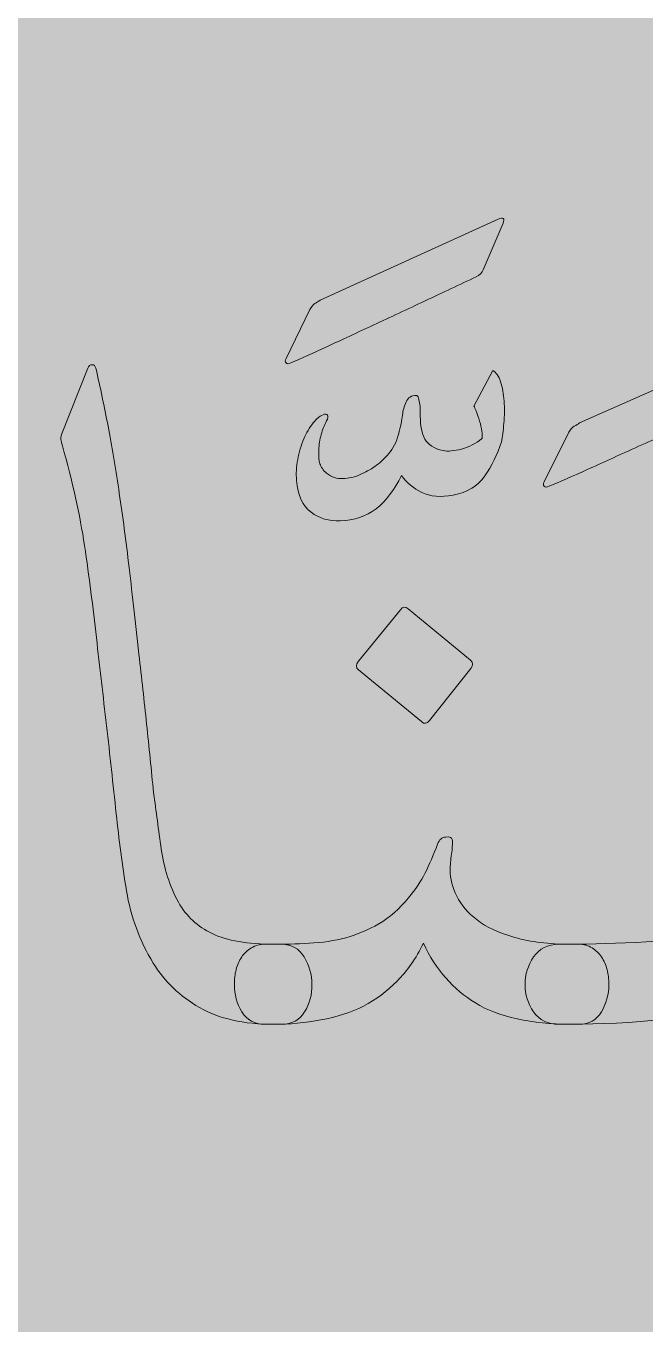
# Model space of a CAD drawing. Header units: inches. Extents: x -1481 to -429, y -1676 to -696.
# Drawn here: x -895.45 to -889.04, y -885.72 to -872.26 of the extents above; entities that cross this region are included whole.
import ezdxf

# ---------------------------------------------------------------- set-up
doc = ezdxf.new("R2010")
doc.units = ezdxf.units.IN
doc.header["$MEASUREMENT"] = 0
doc.layers.add('Layer 1', color=7, linetype='Continuous')

# ---------------------------------------------------------------- blocks, each defined once
blk = doc.blocks.new('block 233')
at = {"layer": 'Layer 1', "true_color": 0x009344}
h = blk.add_hatch(color=114, dxfattribs=at)
h.dxf.hatch_style = 2
h.paths.add_polyline_path([(-693.785, -985.727), (-933.785, -985.727), (-933.785, -695.727), (-693.785, -695.727)])
blk = doc.blocks.new('block 299')
at = {"layer": 'Layer 1', "color": 40, "lineweight": 30, "true_color": 0xf9a01b}
blk.add_open_spline([(-895.75, -776.717), (-895.75, -776.717), (-873.134, -776.717), (-873.134, -776.717), (-873.134, -776.717), (-873.134, -979.845), (-873.134, -979.845), (-873.134, -979.845), (-912.197, -979.845), (-912.197, -979.845), (-912.197, -979.845), (-912.197, -792.342), (-912.197, -792.342), (-912.197, -783.712), (-904.833, -776.717), (-895.75, -776.717)], degree=3, knots=[0, 0, 0, 0, 1, 1, 1, 2, 2, 2, 3, 3, 3, 4, 4, 4, 5, 5, 5, 5], dxfattribs=at)
blk = doc.blocks.new('block 298')
at = {"layer": 'Layer 1', "true_color": 0x49c6ea}
h = blk.add_hatch(color=133, dxfattribs=at)
h.dxf.hatch_style = 2
h.paths.add_polyline_path([(-918.978, -972.482), (-748.663, -972.482), (-748.663, -755.291), (-918.978, -755.291)])
h = blk.add_hatch(color=133, dxfattribs=at)
h.dxf.hatch_style = 2
h.paths.add_polyline_path([(-907.24, -967.404), (-761.143, -967.404), (-761.143, -765.838), (-907.24, -765.838)])
at = {"layer": 'Layer 1', "true_color": 0xfff4c8}
h = blk.add_hatch(color=254, dxfattribs=at)
h.dxf.hatch_style = 2
h.paths.add_polyline_path([(-911.867, -897.818), (-756.165, -897.818), (-756.165, -865.294), (-911.867, -865.294)])
at = {"layer": 'Layer 1'}
blk.add_blockref('block 299', (0, 0), dxfattribs=at)
blk = doc.blocks.new('block 359')
at = {"layer": 'Layer 1', "true_color": 0x231f20}
h = blk.add_hatch(color=250, dxfattribs=at)
h.dxf.hatch_style = 2
edge = h.paths.add_edge_path()
edge.add_spline(control_points=[(-888.033, -876.133), (-888.208, -876.214), (-888.391, -876.298), (-888.582, -876.385), (-888.772, -876.473), (-888.957, -876.557), (-889.135, -876.637), (-889.314, -876.718), (-889.48, -876.793), (-889.634, -876.863), (-889.788, -876.933), (-889.919, -876.991), (-890.027, -877.036), (-890.052, -877.047), (-890.069, -877.047), (-890.08, -877.036), (-890.09, -877.026), (-890.09, -877.01), (-890.08, -876.989), (-890.08, -876.989), (-889.823, -876.474), (-889.823, -876.474), (-889.805, -876.447), (-889.787, -876.427), (-889.768, -876.414), (-889.748, -876.402), (-889.73, -876.391), (-889.713, -876.38), (-889.713, -876.38), (-887.797, -875.53), (-887.797, -875.53), (-887.741, -875.505), (-887.723, -875.519), (-887.744, -875.572), (-887.744, -875.572), (-887.959, -876.06), (-887.959, -876.06), (-887.97, -876.091), (-887.994, -876.116), (-888.033, -876.133)], knot_values=[0, 0, 0, 0, 1, 1, 1, 2, 2, 2, 3, 3, 3, 4, 4, 4, 5, 5, 5, 6, 6, 6, 7, 7, 7, 8, 8, 8, 9, 9, 9, 10, 10, 10, 11, 11, 11, 12, 12, 12, 13, 13, 13, 13], degree=3, periodic=1)
at = {"layer": 'Layer 1', "lineweight": 0}
blk.add_open_spline([(-888.033, -876.133), (-888.208, -876.214), (-888.391, -876.298), (-888.582, -876.385), (-888.772, -876.473), (-888.957, -876.557), (-889.135, -876.637), (-889.314, -876.718), (-889.48, -876.793), (-889.634, -876.863), (-889.788, -876.933), (-889.919, -876.991), (-890.027, -877.036), (-890.052, -877.047), (-890.069, -877.047), (-890.08, -877.036), (-890.09, -877.026), (-890.09, -877.01), (-890.08, -876.989), (-890.08, -876.989), (-889.823, -876.474), (-889.823, -876.474), (-889.805, -876.447), (-889.787, -876.427), (-889.768, -876.414), (-889.748, -876.402), (-889.73, -876.391), (-889.713, -876.38), (-889.713, -876.38), (-887.797, -875.53), (-887.797, -875.53), (-887.741, -875.505), (-887.723, -875.519), (-887.744, -875.572), (-887.744, -875.572), (-887.959, -876.06), (-887.959, -876.06), (-887.97, -876.091), (-887.994, -876.116), (-888.033, -876.133)], degree=3, knots=[0, 0, 0, 0, 1, 1, 1, 2, 2, 2, 3, 3, 3, 4, 4, 4, 5, 5, 5, 6, 6, 6, 7, 7, 7, 8, 8, 8, 9, 9, 9, 10, 10, 10, 11, 11, 11, 12, 12, 12, 13, 13, 13, 13], dxfattribs=at)
blk = doc.blocks.new('block 297')
at = {"layer": 'Layer 1', "true_color": 0x231f20}
h = blk.add_hatch(color=250, dxfattribs=at)
h.dxf.hatch_style = 2
edge = h.paths.add_edge_path()
edge.add_spline(control_points=[(-890.713, -874.792), (-890.723, -874.823), (-890.747, -874.847), (-890.784, -874.864), (-890.952, -874.944), (-891.128, -875.027), (-891.312, -875.114), (-891.495, -875.2), (-891.673, -875.283), (-891.845, -875.363), (-892.017, -875.443), (-892.177, -875.517), (-892.325, -875.587), (-892.473, -875.656), (-892.599, -875.713), (-892.704, -875.758), (-892.727, -875.768), (-892.744, -875.768), (-892.754, -875.758), (-892.764, -875.748), (-892.764, -875.732), (-892.754, -875.711), (-892.754, -875.711), (-892.507, -875.202), (-892.507, -875.202), (-892.49, -875.174), (-892.472, -875.154), (-892.454, -875.142), (-892.435, -875.13), (-892.417, -875.119), (-892.401, -875.108), (-892.401, -875.108), (-890.557, -874.267), (-890.557, -874.267), (-890.503, -874.243), (-890.486, -874.256), (-890.506, -874.308), (-890.506, -874.308), (-890.713, -874.792), (-890.713, -874.792), (-890.713, -874.792), (-890.713, -874.792), (-890.713, -874.792)], knot_values=[0, 0, 0, 0, 1, 1, 1, 2, 2, 2, 3, 3, 3, 4, 4, 4, 5, 5, 5, 6, 6, 6, 7, 7, 7, 8, 8, 8, 9, 9, 9, 10, 10, 10, 11, 11, 11, 12, 12, 12, 13, 13, 13, 14, 14, 14, 14], degree=3, periodic=1)
edge = h.paths.add_edge_path()
edge.add_spline(control_points=[(-891.557, -876.923), (-891.634, -877.077), (-891.722, -877.192), (-891.82, -877.269), (-891.925, -877.35), (-892.049, -877.392), (-892.192, -877.395), (-892.308, -877.399), (-892.408, -877.369), (-892.494, -877.306), (-892.58, -877.243), (-892.63, -877.133), (-892.644, -876.975), (-892.651, -876.906), (-892.647, -876.833), (-892.633, -876.758), (-892.619, -876.682), (-892.598, -876.612), (-892.57, -876.545), (-892.542, -876.482), (-892.51, -876.427), (-892.473, -876.38), (-892.436, -876.333), (-892.397, -876.302), (-892.355, -876.288), (-892.313, -876.284), (-892.31, -876.316), (-892.345, -876.382), (-892.366, -876.421), (-892.382, -876.466), (-892.394, -876.519), (-892.407, -876.571), (-892.414, -876.623), (-892.415, -876.674), (-892.417, -876.724), (-892.413, -876.767), (-892.402, -876.802), (-892.392, -876.837), (-892.369, -876.871), (-892.334, -876.902), (-892.282, -876.941), (-892.226, -876.959), (-892.166, -876.957), (-892.107, -876.955), (-892.049, -876.942), (-891.993, -876.918), (-891.933, -876.893), (-891.88, -876.864), (-891.833, -876.831), (-891.786, -876.798), (-891.738, -876.753), (-891.689, -876.697), (-891.643, -876.645), (-891.61, -876.578), (-891.589, -876.498), (-891.568, -876.417), (-891.554, -876.351), (-891.547, -876.298), (-891.543, -876.253), (-891.531, -876.207), (-891.51, -876.162), (-891.489, -876.117), (-891.454, -876.094), (-891.405, -876.094), (-891.395, -876.094), (-891.387, -876.103), (-891.382, -876.123), (-891.376, -876.142), (-891.372, -876.164), (-891.368, -876.188), (-891.365, -876.213), (-891.363, -876.236), (-891.363, -876.259), (-891.363, -876.282), (-891.363, -876.298), (-891.363, -876.309), (-891.363, -876.41), (-891.347, -876.49), (-891.316, -876.548), (-891.284, -876.605), (-891.221, -876.645), (-891.127, -876.666), (-891.078, -876.676), (-891.014, -876.671), (-890.935, -876.65), (-890.857, -876.629), (-890.788, -876.594), (-890.728, -876.545), (-890.721, -876.538), (-890.719, -876.519), (-890.723, -876.487), (-890.726, -876.456), (-890.732, -876.423), (-890.741, -876.388), (-890.75, -876.353), (-890.762, -876.315), (-890.778, -876.275), (-890.794, -876.235), (-890.803, -876.211), (-890.807, -876.204), (-890.807, -876.204), (-890.613, -875.837), (-890.613, -875.837), (-890.578, -875.854), (-890.551, -875.893), (-890.531, -875.952), (-890.512, -876.012), (-890.5, -876.079), (-890.495, -876.154), (-890.489, -876.229), (-890.49, -876.305), (-890.497, -876.382), (-890.504, -876.459), (-890.513, -876.524), (-890.523, -876.577), (-890.565, -876.706), (-890.622, -876.823), (-890.694, -876.928), (-890.766, -877.033), (-890.875, -877.1), (-891.022, -877.128), (-891.151, -877.152), (-891.26, -877.143), (-891.347, -877.101), (-891.435, -877.059), (-891.505, -877), (-891.557, -876.923)], knot_values=[0, 0, 0, 0, 1, 1, 1, 2, 2, 2, 3, 3, 3, 4, 4, 4, 5, 5, 5, 6, 6, 6, 7, 7, 7, 8, 8, 8, 9, 9, 9, 10, 10, 10, 11, 11, 11, 12, 12, 12, 13, 13, 13, 14, 14, 14, 15, 15, 15, 16, 16, 16, 17, 17, 17, 18, 18, 18, 19, 19, 19, 20, 20, 20, 21, 21, 21, 22, 22, 22, 23, 23, 23, 24, 24, 24, 25, 25, 25, 26, 26, 26, 27, 27, 27, 28, 28, 28, 29, 29, 29, 30, 30, 30, 31, 31, 31, 32, 32, 32, 33, 33, 33, 34, 34, 34, 35, 35, 35, 36, 36, 36, 37, 37, 37, 38, 38, 38, 39, 39, 39, 40, 40, 40, 41, 41, 41, 42, 42, 42, 42], degree=3, periodic=1)
h = blk.add_hatch(color=250, dxfattribs=at)
h.dxf.hatch_style = 2
edge = h.paths.add_edge_path()
edge.add_spline(control_points=[(-899.677, -881.297), (-899.593, -881.36), (-899.488, -881.405), (-899.362, -881.431), (-899.236, -881.457), (-899.108, -881.469), (-898.977, -881.465), (-898.845, -881.462), (-898.718, -881.445), (-898.593, -881.415), (-898.469, -881.386), (-898.365, -881.344), (-898.281, -881.292), (-898.113, -881.194), (-897.982, -881.066), (-897.888, -880.909), (-897.793, -880.751), (-897.697, -880.557), (-897.599, -880.326), (-897.585, -880.291), (-897.564, -880.262), (-897.536, -880.24), (-897.508, -880.217), (-897.481, -880.204), (-897.455, -880.2), (-897.428, -880.197), (-897.407, -880.204), (-897.392, -880.221), (-897.376, -880.239), (-897.373, -880.27), (-897.384, -880.316), (-897.405, -880.407), (-897.427, -880.491), (-897.449, -880.568), (-897.472, -880.645), (-897.503, -880.737), (-897.541, -880.846), (-897.527, -880.912), (-897.474, -880.984), (-897.381, -881.061), (-897.288, -881.138), (-897.176, -881.204), (-897.045, -881.258), (-896.914, -881.312), (-896.773, -881.348), (-896.623, -881.365), (-896.472, -881.383), (-896.331, -881.365), (-896.197, -881.313), (-896.197, -881.18), (-896.206, -881.057), (-896.224, -880.943), (-896.241, -880.829), (-896.271, -880.702), (-896.313, -880.562), (-896.313, -880.562), (-896.003, -879.943), (-896.003, -879.943), (-895.979, -879.898), (-895.958, -879.894), (-895.94, -879.933), (-895.856, -880.209), (-895.813, -880.452), (-895.809, -880.662), (-895.806, -880.872), (-895.835, -881.094), (-895.898, -881.329), (-895.919, -881.413), (-895.946, -881.498), (-895.98, -881.583), (-896.013, -881.669), (-896.052, -881.749), (-896.098, -881.822), (-896.143, -881.896), (-896.197, -881.959), (-896.258, -882.011), (-896.319, -882.063), (-896.388, -882.1), (-896.465, -882.121), (-896.595, -882.153), (-896.724, -882.161), (-896.854, -882.147), (-896.983, -882.134), (-897.108, -882.099), (-897.229, -882.045), (-897.35, -881.991), (-897.463, -881.917), (-897.57, -881.825), (-897.677, -881.732), (-897.77, -881.624), (-897.851, -881.502), (-898.064, -881.778), (-898.299, -881.977), (-898.554, -882.098), (-898.81, -882.218), (-899.1, -882.268), (-899.425, -882.247), (-899.401, -882.419), (-899.388, -882.591), (-899.386, -882.764), (-899.384, -882.937), (-899.396, -883.109), (-899.423, -883.279), (-899.449, -883.448), (-899.491, -883.613), (-899.549, -883.772), (-899.606, -883.931), (-899.684, -884.079), (-899.782, -884.215), (-899.929, -884.415), (-900.102, -884.589), (-900.302, -884.738), (-900.501, -884.886), (-900.715, -885.01), (-900.942, -885.108), (-901.173, -885.206), (-901.411, -885.278), (-901.656, -885.325), (-901.901, -885.373), (-902.144, -885.396), (-902.385, -885.396), (-902.665, -885.396), (-902.928, -885.352), (-903.173, -885.265), (-903.418, -885.178), (-903.63, -885.052), (-903.81, -884.887), (-903.991, -884.723), (-904.133, -884.522), (-904.238, -884.286), (-904.343, -884.05), (-904.396, -883.781), (-904.396, -883.481), (-904.396, -883.152), (-904.341, -882.834), (-904.23, -882.528), (-904.12, -882.222), (-903.976, -881.932), (-903.797, -881.659), (-903.776, -881.628), (-903.758, -881.613), (-903.742, -881.615), (-903.726, -881.617), (-903.713, -881.626), (-903.703, -881.644), (-903.692, -881.661), (-903.685, -881.681), (-903.682, -881.704), (-903.678, -881.727), (-903.678, -881.742), (-903.682, -881.749), (-903.748, -881.927), (-903.809, -882.099), (-903.863, -882.263), (-903.917, -882.427), (-903.957, -882.587), (-903.984, -882.741), (-904.01, -882.894), (-904.019, -883.046), (-904.01, -883.195), (-904.001, -883.343), (-903.965, -883.493), (-903.902, -883.643), (-903.79, -883.916), (-903.609, -884.138), (-903.359, -884.31), (-903.109, -884.481), (-902.767, -884.567), (-902.333, -884.567), (-902.088, -884.567), (-901.84, -884.544), (-901.588, -884.499), (-901.336, -884.453), (-901.093, -884.382), (-900.858, -884.284), (-900.624, -884.186), (-900.408, -884.06), (-900.21, -883.906), (-900.012, -883.752), (-899.847, -883.566), (-899.714, -883.349), (-899.714, -883.16), (-899.732, -882.981), (-899.769, -882.811), (-899.806, -882.642), (-899.856, -882.478), (-899.919, -882.321), (-899.982, -882.16), (-900.055, -882.002), (-900.139, -881.848), (-900.223, -881.694), (-900.312, -881.537), (-900.407, -881.376), (-900.368, -881.25), (-900.339, -881.128), (-900.318, -881.011), (-900.297, -880.894), (-900.265, -880.774), (-900.223, -880.652), (-900.213, -880.624), (-900.199, -880.611), (-900.181, -880.612), (-900.164, -880.614), (-900.144, -880.627), (-900.123, -880.652), (-900.039, -880.771), (-899.962, -880.883), (-899.892, -880.988), (-899.822, -881.093), (-899.751, -881.196), (-899.677, -881.297)], knot_values=[0, 0, 0, 0, 1, 1, 1, 2, 2, 2, 3, 3, 3, 4, 4, 4, 5, 5, 5, 6, 6, 6, 7, 7, 7, 8, 8, 8, 9, 9, 9, 10, 10, 10, 11, 11, 11, 12, 12, 12, 13, 13, 13, 14, 14, 14, 15, 15, 15, 16, 16, 16, 17, 17, 17, 18, 18, 18, 19, 19, 19, 20, 20, 20, 21, 21, 21, 22, 22, 22, 23, 23, 23, 24, 24, 24, 25, 25, 25, 26, 26, 26, 27, 27, 27, 28, 28, 28, 29, 29, 29, 30, 30, 30, 31, 31, 31, 32, 32, 32, 33, 33, 33, 34, 34, 34, 35, 35, 35, 36, 36, 36, 37, 37, 37, 38, 38, 38, 39, 39, 39, 40, 40, 40, 41, 41, 41, 42, 42, 42, 43, 43, 43, 44, 44, 44, 45, 45, 45, 46, 46, 46, 47, 47, 47, 48, 48, 48, 49, 49, 49, 50, 50, 50, 51, 51, 51, 52, 52, 52, 53, 53, 53, 54, 54, 54, 55, 55, 55, 56, 56, 56, 57, 57, 57, 58, 58, 58, 59, 59, 59, 60, 60, 60, 61, 61, 61, 62, 62, 62, 63, 63, 63, 64, 64, 64, 65, 65, 65, 66, 66, 66, 67, 67, 67, 68, 68, 68, 69, 69, 69, 70, 70, 70, 70], degree=3, periodic=1)
edge = h.paths.add_edge_path()
edge.add_spline(control_points=[(-892.802, -881.785), (-892.697, -881.785), (-892.619, -881.829), (-892.566, -881.917), (-892.514, -882.004), (-892.486, -882.099), (-892.485, -882.203), (-892.483, -882.306), (-892.508, -882.4), (-892.561, -882.486), (-892.613, -882.572), (-892.694, -882.615), (-892.802, -882.615), (-892.813, -882.615), (-892.824, -882.615), (-892.836, -882.615), (-892.849, -882.615), (-892.862, -882.615), (-892.876, -882.615), (-893.191, -882.615), (-893.449, -882.557), (-893.65, -882.441), (-893.851, -882.326), (-894.011, -882.172), (-894.13, -881.98), (-894.27, -881.749), (-894.362, -881.499), (-894.406, -881.232), (-894.449, -880.964), (-894.485, -880.697), (-894.513, -880.431), (-894.545, -880.127), (-894.578, -879.822), (-894.613, -879.518), (-894.648, -879.214), (-894.683, -878.909), (-894.718, -878.605), (-894.753, -878.29), (-894.794, -877.972), (-894.841, -877.652), (-894.888, -877.332), (-894.965, -876.986), (-895.07, -876.616), (-895.077, -876.588), (-895.082, -876.567), (-895.085, -876.553), (-895.089, -876.539), (-895.087, -876.521), (-895.08, -876.5), (-895.08, -876.5), (-894.807, -875.813), (-894.807, -875.813), (-894.797, -875.788), (-894.782, -875.776), (-894.763, -875.776), (-894.743, -875.776), (-894.73, -875.788), (-894.723, -875.813), (-894.678, -876.012), (-894.636, -876.212), (-894.597, -876.413), (-894.559, -876.615), (-894.522, -876.833), (-894.487, -877.067), (-894.452, -877.298), (-894.418, -877.552), (-894.385, -877.831), (-894.351, -878.109), (-894.316, -878.425), (-894.277, -878.778), (-894.249, -879.023), (-894.223, -879.264), (-894.198, -879.502), (-894.174, -879.74), (-894.149, -879.978), (-894.125, -880.216), (-894.1, -880.405), (-894.074, -880.599), (-894.046, -880.799), (-894.018, -880.998), (-893.959, -881.182), (-893.868, -881.35), (-893.787, -881.493), (-893.671, -881.602), (-893.519, -881.675), (-893.366, -881.749), (-893.152, -881.785), (-892.876, -881.785), (-892.862, -881.785), (-892.849, -881.785), (-892.836, -881.785), (-892.824, -881.785), (-892.813, -881.785), (-892.802, -881.785)], knot_values=[0, 0, 0, 0, 1, 1, 1, 2, 2, 2, 3, 3, 3, 4, 4, 4, 5, 5, 5, 6, 6, 6, 7, 7, 7, 8, 8, 8, 9, 9, 9, 10, 10, 10, 11, 11, 11, 12, 12, 12, 13, 13, 13, 14, 14, 14, 15, 15, 15, 16, 16, 16, 17, 17, 17, 18, 18, 18, 19, 19, 19, 20, 20, 20, 21, 21, 21, 22, 22, 22, 23, 23, 23, 24, 24, 24, 25, 25, 25, 26, 26, 26, 27, 27, 27, 28, 28, 28, 29, 29, 29, 30, 30, 30, 31, 31, 31, 31], degree=3, periodic=1)
h = blk.add_hatch(color=250, dxfattribs=at)
h.dxf.hatch_style = 2
edge = h.paths.add_edge_path()
edge.add_spline(control_points=[(-884.295, -880.531), (-883.991, -880.573), (-883.707, -880.598), (-883.445, -880.607), (-883.182, -880.616), (-882.945, -880.625), (-882.731, -880.636), (-882.689, -880.636), (-882.68, -880.666), (-882.705, -880.725), (-882.705, -880.725), (-883.077, -881.355), (-883.077, -881.355), (-883.109, -881.404), (-883.167, -881.42), (-883.251, -881.402), (-883.832, -881.308), (-884.349, -881.319), (-884.804, -881.436), (-885.259, -881.554), (-885.73, -881.703), (-886.216, -881.885), (-886.783, -882.095), (-887.358, -882.269), (-887.94, -882.407), (-888.523, -882.546), (-889.152, -882.615), (-889.827, -882.615), (-889.827, -882.615), (-889.927, -882.615), (-889.927, -882.615), (-890.042, -882.615), (-890.13, -882.572), (-890.189, -882.486), (-890.249, -882.4), (-890.278, -882.306), (-890.278, -882.203), (-890.278, -882.099), (-890.249, -882.004), (-890.189, -881.917), (-890.13, -881.829), (-890.042, -881.785), (-889.927, -881.785), (-889.927, -881.785), (-889.827, -881.785), (-889.827, -881.785), (-889.337, -881.785), (-888.756, -881.751), (-888.082, -881.683), (-887.408, -881.615), (-886.633, -881.402), (-885.754, -881.045), (-886.311, -880.87), (-886.834, -880.751), (-887.324, -880.686), (-887.813, -880.621), (-888.342, -880.622), (-888.909, -880.688), (-888.944, -880.692), (-888.954, -880.676), (-888.94, -880.641), (-888.888, -880.533), (-888.827, -880.42), (-888.759, -880.303), (-888.691, -880.185), (-888.616, -880.08), (-888.536, -879.985), (-888.508, -879.95), (-888.483, -879.931), (-888.462, -879.927), (-888.375, -879.899), (-888.226, -879.874), (-888.016, -879.851), (-887.806, -879.829), (-887.693, -879.817), (-887.675, -879.817), (-887.049, -879.817), (-886.47, -879.918), (-885.938, -880.119), (-885.406, -880.32), (-884.859, -880.457), (-884.295, -880.531)], knot_values=[0, 0, 0, 0, 1, 1, 1, 2, 2, 2, 3, 3, 3, 4, 4, 4, 5, 5, 5, 6, 6, 6, 7, 7, 7, 8, 8, 8, 9, 9, 9, 10, 10, 10, 11, 11, 11, 12, 12, 12, 13, 13, 13, 14, 14, 14, 15, 15, 15, 16, 16, 16, 17, 17, 17, 18, 18, 18, 19, 19, 19, 20, 20, 20, 21, 21, 21, 22, 22, 22, 23, 23, 23, 24, 24, 24, 25, 25, 25, 26, 26, 26, 27, 27, 27, 27], degree=3, periodic=1)
edge = h.paths.add_edge_path()
edge.add_spline(control_points=[(-888.415, -877.634), (-888.387, -877.602), (-888.361, -877.599), (-888.336, -877.623), (-888.336, -877.623), (-887.691, -878.159), (-887.691, -878.159), (-887.663, -878.19), (-887.661, -878.218), (-887.686, -878.243), (-887.686, -878.243), (-888.116, -878.783), (-888.116, -878.783), (-888.141, -878.818), (-888.169, -878.822), (-888.2, -878.794), (-888.2, -878.794), (-888.851, -878.258), (-888.851, -878.258), (-888.875, -878.234), (-888.875, -878.204), (-888.851, -878.169), (-888.851, -878.169), (-888.415, -877.634), (-888.415, -877.634), (-888.415, -877.634), (-888.415, -877.634), (-888.415, -877.634)], knot_values=[0, 0, 0, 0, 1, 1, 1, 2, 2, 2, 3, 3, 3, 4, 4, 4, 5, 5, 5, 6, 6, 6, 7, 7, 7, 8, 8, 8, 9, 9, 9, 9], degree=3, periodic=1)
h = blk.add_hatch(color=250, dxfattribs=at)
h.dxf.hatch_style = 2
edge = h.paths.add_edge_path()
edge.add_spline(control_points=[(-892.88, -882.615), (-892.88, -882.615), (-892.974, -882.615), (-892.974, -882.615), (-893.079, -882.615), (-893.158, -882.572), (-893.21, -882.486), (-893.263, -882.4), (-893.289, -882.305), (-893.289, -882.2), (-893.289, -882.147), (-893.283, -882.097), (-893.271, -882.048), (-893.258, -881.999), (-893.239, -881.955), (-893.213, -881.917), (-893.187, -881.878), (-893.153, -881.847), (-893.113, -881.822), (-893.073, -881.798), (-893.027, -881.785), (-892.974, -881.785), (-892.974, -881.785), (-892.88, -881.785), (-892.88, -881.785), (-892.771, -881.785), (-892.65, -881.782), (-892.515, -881.775), (-892.38, -881.768), (-892.253, -881.749), (-892.134, -881.717), (-892.019, -881.686), (-891.905, -881.638), (-891.793, -881.573), (-891.681, -881.508), (-891.578, -881.418), (-891.484, -881.302), (-891.414, -881.218), (-891.357, -881.133), (-891.313, -881.045), (-891.269, -880.958), (-891.226, -880.858), (-891.184, -880.746), (-891.167, -880.701), (-891.138, -880.676), (-891.098, -880.673), (-891.058, -880.669), (-891.036, -880.678), (-891.032, -880.699), (-891.029, -880.741), (-891.031, -880.792), (-891.04, -880.851), (-891.049, -880.911), (-891.053, -880.965), (-891.053, -881.014), (-891.053, -881.105), (-891.031, -881.196), (-890.985, -881.287), (-890.94, -881.378), (-890.87, -881.46), (-890.775, -881.533), (-890.681, -881.607), (-890.55, -881.667), (-890.384, -881.714), (-890.218, -881.762), (-890.03, -881.785), (-889.82, -881.785), (-889.82, -881.785), (-889.72, -881.785), (-889.72, -881.785), (-889.668, -881.785), (-889.622, -881.798), (-889.584, -881.822), (-889.545, -881.847), (-889.513, -881.878), (-889.487, -881.917), (-889.46, -881.955), (-889.441, -881.999), (-889.429, -882.048), (-889.417, -882.097), (-889.41, -882.147), (-889.41, -882.2), (-889.41, -882.305), (-889.436, -882.4), (-889.487, -882.486), (-889.537, -882.572), (-889.615, -882.615), (-889.72, -882.615), (-889.72, -882.615), (-889.82, -882.615), (-889.82, -882.615), (-890.009, -882.615), (-890.188, -882.596), (-890.358, -882.559), (-890.528, -882.523), (-890.672, -882.468), (-890.791, -882.394), (-891.022, -882.254), (-891.202, -882.048), (-891.331, -881.775), (-891.408, -881.932), (-891.499, -882.063), (-891.604, -882.168), (-891.709, -882.273), (-891.825, -882.359), (-891.951, -882.426), (-892.08, -882.492), (-892.227, -882.54), (-892.392, -882.57), (-892.556, -882.6), (-892.719, -882.615), (-892.88, -882.615)], knot_values=[0, 0, 0, 0, 1, 1, 1, 2, 2, 2, 3, 3, 3, 4, 4, 4, 5, 5, 5, 6, 6, 6, 7, 7, 7, 8, 8, 8, 9, 9, 9, 10, 10, 10, 11, 11, 11, 12, 12, 12, 13, 13, 13, 14, 14, 14, 15, 15, 15, 16, 16, 16, 17, 17, 17, 18, 18, 18, 19, 19, 19, 20, 20, 20, 21, 21, 21, 22, 22, 22, 23, 23, 23, 24, 24, 24, 25, 25, 25, 26, 26, 26, 27, 27, 27, 28, 28, 28, 29, 29, 29, 30, 30, 30, 31, 31, 31, 32, 32, 32, 33, 33, 33, 34, 34, 34, 35, 35, 35, 36, 36, 36, 37, 37, 37, 37], degree=3, periodic=1)
edge = h.paths.add_edge_path()
edge.add_spline(control_points=[(-891.568, -878.316), (-891.543, -878.285), (-891.517, -878.281), (-891.489, -878.306), (-891.489, -878.306), (-890.843, -878.841), (-890.843, -878.841), (-890.815, -878.865), (-890.814, -878.893), (-890.838, -878.925), (-890.838, -878.925), (-891.268, -879.465), (-891.268, -879.465), (-891.293, -879.5), (-891.321, -879.504), (-891.352, -879.476), (-891.352, -879.476), (-892.003, -878.941), (-892.003, -878.941), (-892.031, -878.916), (-892.031, -878.886), (-892.003, -878.851), (-892.003, -878.851), (-891.568, -878.316), (-891.568, -878.316), (-891.568, -878.316), (-891.568, -878.316), (-891.568, -878.316)], knot_values=[0, 0, 0, 0, 1, 1, 1, 2, 2, 2, 3, 3, 3, 4, 4, 4, 5, 5, 5, 6, 6, 6, 7, 7, 7, 8, 8, 8, 9, 9, 9, 9], degree=3, periodic=1)
at = {"layer": 'Layer 1', "lineweight": 0}
for points, knots in [([(-890.713, -874.792), (-890.723, -874.823), (-890.747, -874.847), (-890.784, -874.864), (-890.952, -874.944), (-891.128, -875.027), (-891.312, -875.114), (-891.495, -875.2), (-891.673, -875.283), (-891.845, -875.363), (-892.017, -875.443), (-892.177, -875.517), (-892.325, -875.587), (-892.473, -875.656), (-892.599, -875.713), (-892.704, -875.758), (-892.727, -875.768), (-892.744, -875.768), (-892.754, -875.758), (-892.764, -875.748), (-892.764, -875.732), (-892.754, -875.711), (-892.754, -875.711), (-892.507, -875.202), (-892.507, -875.202), (-892.49, -875.174), (-892.472, -875.154), (-892.454, -875.142), (-892.435, -875.13), (-892.417, -875.119), (-892.401, -875.108), (-892.401, -875.108), (-890.557, -874.267), (-890.557, -874.267), (-890.503, -874.243), (-890.486, -874.256), (-890.506, -874.308), (-890.506, -874.308), (-890.713, -874.792), (-890.713, -874.792), (-890.713, -874.792), (-890.713, -874.792), (-890.713, -874.792)], [0, 0, 0, 0, 1, 1, 1, 2, 2, 2, 3, 3, 3, 4, 4, 4, 5, 5, 5, 6, 6, 6, 7, 7, 7, 8, 8, 8, 9, 9, 9, 10, 10, 10, 11, 11, 11, 12, 12, 12, 13, 13, 13, 14, 14, 14, 14]), ([(-892.802, -881.785), (-892.697, -881.785), (-892.619, -881.829), (-892.566, -881.917), (-892.514, -882.004), (-892.486, -882.099), (-892.485, -882.203), (-892.483, -882.306), (-892.508, -882.4), (-892.561, -882.486), (-892.613, -882.572), (-892.694, -882.615), (-892.802, -882.615), (-892.813, -882.615), (-892.824, -882.615), (-892.836, -882.615), (-892.849, -882.615), (-892.862, -882.615), (-892.876, -882.615), (-893.191, -882.615), (-893.449, -882.557), (-893.65, -882.441), (-893.851, -882.326), (-894.011, -882.172), (-894.13, -881.98), (-894.27, -881.749), (-894.362, -881.499), (-894.406, -881.232), (-894.449, -880.964), (-894.485, -880.697), (-894.513, -880.431), (-894.545, -880.127), (-894.578, -879.822), (-894.613, -879.518), (-894.648, -879.214), (-894.683, -878.909), (-894.718, -878.605), (-894.753, -878.29), (-894.794, -877.972), (-894.841, -877.652), (-894.888, -877.332), (-894.965, -876.986), (-895.07, -876.616), (-895.077, -876.588), (-895.082, -876.567), (-895.085, -876.553), (-895.089, -876.539), (-895.087, -876.521), (-895.08, -876.5), (-895.08, -876.5), (-894.807, -875.813), (-894.807, -875.813), (-894.797, -875.788), (-894.782, -875.776), (-894.763, -875.776), (-894.743, -875.776), (-894.73, -875.788), (-894.723, -875.813), (-894.678, -876.012), (-894.636, -876.212), (-894.597, -876.413), (-894.559, -876.615), (-894.522, -876.833), (-894.487, -877.067), (-894.452, -877.298), (-894.418, -877.552), (-894.385, -877.831), (-894.351, -878.109), (-894.316, -878.425), (-894.277, -878.778), (-894.249, -879.023), (-894.223, -879.264), (-894.198, -879.502), (-894.174, -879.74), (-894.149, -879.978), (-894.125, -880.216), (-894.1, -880.405), (-894.074, -880.599), (-894.046, -880.799), (-894.018, -880.998), (-893.959, -881.182), (-893.868, -881.35), (-893.787, -881.493), (-893.671, -881.602), (-893.519, -881.675), (-893.366, -881.749), (-893.152, -881.785), (-892.876, -881.785), (-892.862, -881.785), (-892.849, -881.785), (-892.836, -881.785), (-892.824, -881.785), (-892.813, -881.785), (-892.802, -881.785)], [0, 0, 0, 0, 1, 1, 1, 2, 2, 2, 3, 3, 3, 4, 4, 4, 5, 5, 5, 6, 6, 6, 7, 7, 7, 8, 8, 8, 9, 9, 9, 10, 10, 10, 11, 11, 11, 12, 12, 12, 13, 13, 13, 14, 14, 14, 15, 15, 15, 16, 16, 16, 17, 17, 17, 18, 18, 18, 19, 19, 19, 20, 20, 20, 21, 21, 21, 22, 22, 22, 23, 23, 23, 24, 24, 24, 25, 25, 25, 26, 26, 26, 27, 27, 27, 28, 28, 28, 29, 29, 29, 30, 30, 30, 31, 31, 31, 31]), ([(-891.557, -876.923), (-891.634, -877.077), (-891.722, -877.192), (-891.82, -877.269), (-891.925, -877.35), (-892.049, -877.392), (-892.192, -877.395), (-892.308, -877.399), (-892.408, -877.369), (-892.494, -877.306), (-892.58, -877.243), (-892.63, -877.133), (-892.644, -876.975), (-892.651, -876.906), (-892.647, -876.833), (-892.633, -876.758), (-892.619, -876.682), (-892.598, -876.612), (-892.57, -876.545), (-892.542, -876.482), (-892.51, -876.427), (-892.473, -876.38), (-892.436, -876.333), (-892.397, -876.302), (-892.355, -876.288), (-892.313, -876.284), (-892.31, -876.316), (-892.345, -876.382), (-892.366, -876.421), (-892.382, -876.466), (-892.394, -876.519), (-892.407, -876.571), (-892.414, -876.623), (-892.415, -876.674), (-892.417, -876.724), (-892.413, -876.767), (-892.402, -876.802), (-892.392, -876.837), (-892.369, -876.871), (-892.334, -876.902), (-892.282, -876.941), (-892.226, -876.959), (-892.166, -876.957), (-892.107, -876.955), (-892.049, -876.942), (-891.993, -876.918), (-891.933, -876.893), (-891.88, -876.864), (-891.833, -876.831), (-891.786, -876.798), (-891.738, -876.753), (-891.689, -876.697), (-891.643, -876.645), (-891.61, -876.578), (-891.589, -876.498), (-891.568, -876.417), (-891.554, -876.351), (-891.547, -876.298), (-891.543, -876.253), (-891.531, -876.207), (-891.51, -876.162), (-891.489, -876.117), (-891.454, -876.094), (-891.405, -876.094), (-891.395, -876.094), (-891.387, -876.103), (-891.382, -876.123), (-891.376, -876.142), (-891.372, -876.164), (-891.368, -876.188), (-891.365, -876.213), (-891.363, -876.236), (-891.363, -876.259), (-891.363, -876.282), (-891.363, -876.298), (-891.363, -876.309), (-891.363, -876.41), (-891.347, -876.49), (-891.316, -876.548), (-891.284, -876.605), (-891.221, -876.645), (-891.127, -876.666), (-891.078, -876.676), (-891.014, -876.671), (-890.935, -876.65), (-890.857, -876.629), (-890.788, -876.594), (-890.728, -876.545), (-890.721, -876.538), (-890.719, -876.519), (-890.723, -876.487), (-890.726, -876.456), (-890.732, -876.423), (-890.741, -876.388), (-890.75, -876.353), (-890.762, -876.315), (-890.778, -876.275), (-890.794, -876.235), (-890.803, -876.211), (-890.807, -876.204), (-890.807, -876.204), (-890.613, -875.837), (-890.613, -875.837), (-890.578, -875.854), (-890.551, -875.893), (-890.531, -875.952), (-890.512, -876.012), (-890.5, -876.079), (-890.495, -876.154), (-890.489, -876.229), (-890.49, -876.305), (-890.497, -876.382), (-890.504, -876.459), (-890.513, -876.524), (-890.523, -876.577), (-890.565, -876.706), (-890.622, -876.823), (-890.694, -876.928), (-890.766, -877.033), (-890.875, -877.1), (-891.022, -877.128), (-891.151, -877.152), (-891.26, -877.143), (-891.347, -877.101), (-891.435, -877.059), (-891.505, -877), (-891.557, -876.923)], [0, 0, 0, 0, 1, 1, 1, 2, 2, 2, 3, 3, 3, 4, 4, 4, 5, 5, 5, 6, 6, 6, 7, 7, 7, 8, 8, 8, 9, 9, 9, 10, 10, 10, 11, 11, 11, 12, 12, 12, 13, 13, 13, 14, 14, 14, 15, 15, 15, 16, 16, 16, 17, 17, 17, 18, 18, 18, 19, 19, 19, 20, 20, 20, 21, 21, 21, 22, 22, 22, 23, 23, 23, 24, 24, 24, 25, 25, 25, 26, 26, 26, 27, 27, 27, 28, 28, 28, 29, 29, 29, 30, 30, 30, 31, 31, 31, 32, 32, 32, 33, 33, 33, 34, 34, 34, 35, 35, 35, 36, 36, 36, 37, 37, 37, 38, 38, 38, 39, 39, 39, 40, 40, 40, 41, 41, 41, 42, 42, 42, 42]), ([(-891.568, -878.316), (-891.543, -878.285), (-891.517, -878.281), (-891.489, -878.306), (-891.489, -878.306), (-890.843, -878.841), (-890.843, -878.841), (-890.815, -878.865), (-890.814, -878.893), (-890.838, -878.925), (-890.838, -878.925), (-891.268, -879.465), (-891.268, -879.465), (-891.293, -879.5), (-891.321, -879.504), (-891.352, -879.476), (-891.352, -879.476), (-892.003, -878.941), (-892.003, -878.941), (-892.031, -878.916), (-892.031, -878.886), (-892.003, -878.851), (-892.003, -878.851), (-891.568, -878.316), (-891.568, -878.316), (-891.568, -878.316), (-891.568, -878.316), (-891.568, -878.316)], [0, 0, 0, 0, 1, 1, 1, 2, 2, 2, 3, 3, 3, 4, 4, 4, 5, 5, 5, 6, 6, 6, 7, 7, 7, 8, 8, 8, 9, 9, 9, 9]), ([(-884.295, -880.531), (-883.991, -880.573), (-883.707, -880.598), (-883.445, -880.607), (-883.182, -880.616), (-882.945, -880.625), (-882.731, -880.636), (-882.689, -880.636), (-882.68, -880.666), (-882.705, -880.725), (-882.705, -880.725), (-883.077, -881.355), (-883.077, -881.355), (-883.109, -881.404), (-883.167, -881.42), (-883.251, -881.402), (-883.832, -881.308), (-884.349, -881.319), (-884.804, -881.436), (-885.259, -881.554), (-885.73, -881.703), (-886.216, -881.885), (-886.783, -882.095), (-887.358, -882.269), (-887.94, -882.407), (-888.523, -882.546), (-889.152, -882.615), (-889.827, -882.615), (-889.827, -882.615), (-889.927, -882.615), (-889.927, -882.615), (-890.042, -882.615), (-890.13, -882.572), (-890.189, -882.486), (-890.249, -882.4), (-890.278, -882.306), (-890.278, -882.203), (-890.278, -882.099), (-890.249, -882.004), (-890.189, -881.917), (-890.13, -881.829), (-890.042, -881.785), (-889.927, -881.785), (-889.927, -881.785), (-889.827, -881.785), (-889.827, -881.785), (-889.337, -881.785), (-888.756, -881.751), (-888.082, -881.683), (-887.408, -881.615), (-886.633, -881.402), (-885.754, -881.045), (-886.311, -880.87), (-886.834, -880.751), (-887.324, -880.686), (-887.813, -880.621), (-888.342, -880.622), (-888.909, -880.688), (-888.944, -880.692), (-888.954, -880.676), (-888.94, -880.641), (-888.888, -880.533), (-888.827, -880.42), (-888.759, -880.303), (-888.691, -880.185), (-888.616, -880.08), (-888.536, -879.985), (-888.508, -879.95), (-888.483, -879.931), (-888.462, -879.927), (-888.375, -879.899), (-888.226, -879.874), (-888.016, -879.851), (-887.806, -879.829), (-887.693, -879.817), (-887.675, -879.817), (-887.049, -879.817), (-886.47, -879.918), (-885.938, -880.119), (-885.406, -880.32), (-884.859, -880.457), (-884.295, -880.531)], [0, 0, 0, 0, 1, 1, 1, 2, 2, 2, 3, 3, 3, 4, 4, 4, 5, 5, 5, 6, 6, 6, 7, 7, 7, 8, 8, 8, 9, 9, 9, 10, 10, 10, 11, 11, 11, 12, 12, 12, 13, 13, 13, 14, 14, 14, 15, 15, 15, 16, 16, 16, 17, 17, 17, 18, 18, 18, 19, 19, 19, 20, 20, 20, 21, 21, 21, 22, 22, 22, 23, 23, 23, 24, 24, 24, 25, 25, 25, 26, 26, 26, 27, 27, 27, 27]), ([(-892.88, -882.615), (-892.88, -882.615), (-892.974, -882.615), (-892.974, -882.615), (-893.079, -882.615), (-893.158, -882.572), (-893.21, -882.486), (-893.263, -882.4), (-893.289, -882.305), (-893.289, -882.2), (-893.289, -882.147), (-893.283, -882.097), (-893.271, -882.048), (-893.258, -881.999), (-893.239, -881.955), (-893.213, -881.917), (-893.187, -881.878), (-893.153, -881.847), (-893.113, -881.822), (-893.073, -881.798), (-893.027, -881.785), (-892.974, -881.785), (-892.974, -881.785), (-892.88, -881.785), (-892.88, -881.785), (-892.771, -881.785), (-892.65, -881.782), (-892.515, -881.775), (-892.38, -881.768), (-892.253, -881.749), (-892.134, -881.717), (-892.019, -881.686), (-891.905, -881.638), (-891.793, -881.573), (-891.681, -881.508), (-891.578, -881.418), (-891.484, -881.302), (-891.414, -881.218), (-891.357, -881.133), (-891.313, -881.045), (-891.269, -880.958), (-891.226, -880.858), (-891.184, -880.746), (-891.167, -880.701), (-891.138, -880.676), (-891.098, -880.673), (-891.058, -880.669), (-891.036, -880.678), (-891.032, -880.699), (-891.029, -880.741), (-891.031, -880.792), (-891.04, -880.851), (-891.049, -880.911), (-891.053, -880.965), (-891.053, -881.014), (-891.053, -881.105), (-891.031, -881.196), (-890.985, -881.287), (-890.94, -881.378), (-890.87, -881.46), (-890.775, -881.533), (-890.681, -881.607), (-890.55, -881.667), (-890.384, -881.714), (-890.218, -881.762), (-890.03, -881.785), (-889.82, -881.785), (-889.82, -881.785), (-889.72, -881.785), (-889.72, -881.785), (-889.668, -881.785), (-889.622, -881.798), (-889.584, -881.822), (-889.545, -881.847), (-889.513, -881.878), (-889.487, -881.917), (-889.46, -881.955), (-889.441, -881.999), (-889.429, -882.048), (-889.417, -882.097), (-889.41, -882.147), (-889.41, -882.2), (-889.41, -882.305), (-889.436, -882.4), (-889.487, -882.486), (-889.537, -882.572), (-889.615, -882.615), (-889.72, -882.615), (-889.72, -882.615), (-889.82, -882.615), (-889.82, -882.615), (-890.009, -882.615), (-890.188, -882.596), (-890.358, -882.559), (-890.528, -882.523), (-890.672, -882.468), (-890.791, -882.394), (-891.022, -882.254), (-891.202, -882.048), (-891.331, -881.775), (-891.408, -881.932), (-891.499, -882.063), (-891.604, -882.168), (-891.709, -882.273), (-891.825, -882.359), (-891.951, -882.426), (-892.08, -882.492), (-892.227, -882.54), (-892.392, -882.57), (-892.556, -882.6), (-892.719, -882.615), (-892.88, -882.615)], [0, 0, 0, 0, 1, 1, 1, 2, 2, 2, 3, 3, 3, 4, 4, 4, 5, 5, 5, 6, 6, 6, 7, 7, 7, 8, 8, 8, 9, 9, 9, 10, 10, 10, 11, 11, 11, 12, 12, 12, 13, 13, 13, 14, 14, 14, 15, 15, 15, 16, 16, 16, 17, 17, 17, 18, 18, 18, 19, 19, 19, 20, 20, 20, 21, 21, 21, 22, 22, 22, 23, 23, 23, 24, 24, 24, 25, 25, 25, 26, 26, 26, 27, 27, 27, 28, 28, 28, 29, 29, 29, 30, 30, 30, 31, 31, 31, 32, 32, 32, 33, 33, 33, 34, 34, 34, 35, 35, 35, 36, 36, 36, 37, 37, 37, 37])]:
    blk.add_open_spline(points, degree=3, knots=knots, dxfattribs=at)
at = {"layer": 'Layer 1'}
for name in ['block 298', 'block 359']:
    blk.add_blockref(name, (0, 0), dxfattribs=at)

msp = doc.modelspace()

# ---------------------------------------------------------------- hatches: boundary and pattern name
at = {"layer": 'Layer 1', "true_color": 0x006738}
h = msp.add_hatch(color=116, dxfattribs=at)
h.dxf.hatch_style = 2
h.paths.add_polyline_path([(-749.015, -970.727), (-919.015, -970.727), (-919.015, -752.351), (-749.015, -752.351)])

# ---------------------------------------------------------------- block references
at = {"layer": 'Layer 1'}
for name in ['block 233', 'block 297']:
    msp.add_blockref(name, (0, 0), dxfattribs=at)

doc.saveas('drawing.dxf')
